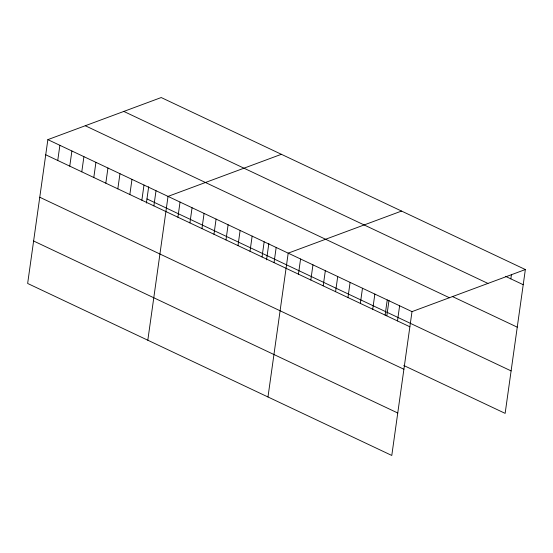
<?xml version="1.0" encoding="UTF-8"?>
<svg xmlns="http://www.w3.org/2000/svg" width="553" height="553" viewBox="0 0 553 553"><rect width="100%" height="100%" fill="white"/><g stroke="black" fill="none" stroke-linecap="round" stroke-linejoin="round"><path stroke-width="0.83" d="M525.35 269.539L161.213 97.542L47.862 139.632L27.65 283.461L391.787 455.458L411.999 311.629L525.35 269.539L505.138 413.368L403.773 365.492M57.747 160.467L59.883 145.308M69.768 166.142L71.897 150.983M81.782 171.824L83.911 156.658M93.796 177.499L95.932 162.333M105.817 183.174L107.946 168.008M117.83 188.85L119.966 173.683M129.851 194.525L131.98 179.359M141.865 200.2L143.994 185.041M146.386 203.075L148.674 186.762M153.879 205.875L156.015 190.716M147.817 340.219L168.029 196.391L281.38 154.301M177.914 217.225L180.043 202.066M189.928 222.907L192.064 207.741M201.949 228.583L204.078 213.417M213.963 234.258L216.092 219.092M225.983 239.933L228.113 224.767M237.997 245.608L240.126 230.442M250.011 251.283L252.147 236.117M262.032 256.958L264.161 241.799M266.546 259.834L268.841 243.52M274.046 262.634L276.175 247.474M267.977 396.978L288.196 253.15L401.547 211.059M298.44 274.157L300.576 258.998M310.821 280.005L312.957 264.846M323.201 285.853L325.337 270.694M335.588 291.701L337.717 276.541M347.968 297.549L350.097 282.389M360.349 303.397L362.478 288.237M372.729 309.245L374.858 294.085M385.109 315.092L387.238 299.933M386.83 315.763L389.008 300.279M397.489 320.94L399.619 305.781M510.841 278.85L511.428 274.641M505.421 276.293L523.221 284.698M123.81 111.429L487.946 283.426M452.25 296.456L517.249 327.162M85.273 125.738L449.402 297.735M47.862 139.632L411.999 311.629M146.967 198.914L511.103 370.911M45.733 154.792L409.87 326.788M39.768 197.255L403.897 369.252M33.615 241.004L397.752 413.001"/></g></svg>
